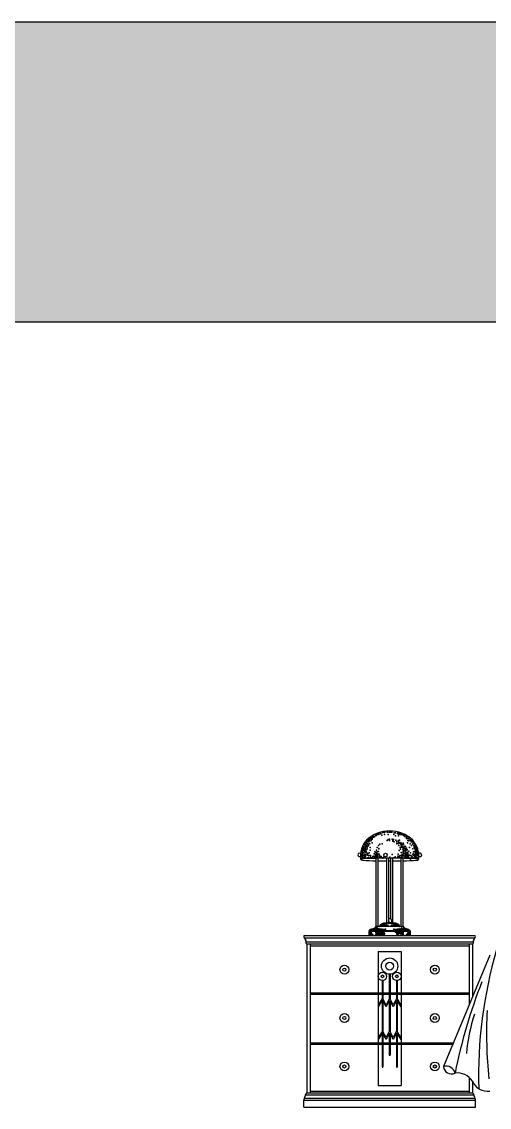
# Model space of a CAD drawing. Header units: millimetres. Extents: x 6388 to 59789, y -18725 to 8137.
# Drawn here: x 14278 to 15911, y 4348 to 8137 of the extents above; entities that cross this region are included whole.
import ezdxf

# ---------------------------------------------------------------- set-up
doc = ezdxf.new("R2010")
doc.units = ezdxf.units.MM
doc.layers.add('www.cad-blocks.net', color=7, linetype='Continuous')

# ---------------------------------------------------------------- blocks, each defined once
blk = doc.blocks.new('A$C6FB662AA')
for p, q in [((252.8, 630.7), (252.8, 869)), ((260.1, 630.7), (260.1, 869.2)), ((289.8, 643.4), (289.8, 869.6)), ((297, 644.4), (297, 869.7)), ((304, 657.3), (304, 869.7)), ((311.2, 644.3), (311.2, 869.6)), ((340, 630.7), (340, 869.2)), ((347.2, 630.7), (347.2, 869)), ((227.6, 614.6), (372.4, 614.6)), ((229.4, 617.1), (370.6, 617.1)), ((2.9, 600), (597.2, 600)), ((2.9, 591), (597.2, 591)), ((8.1, 578), (592, 578)), ((10.4, 570), (10.4, 50)), ((10.4, 570), (589.7, 570)), ((22.4, 570), (22.4, 50)), ((577.7, 570), (577.7, 357)), ((589.7, 570), (589.7, 385.8)), ((22.4, 563.5), (577.7, 563.5)), ((260, 543.5), (340, 543.5)), ((260, 543.5), (260, 399.5)), ((340, 543.5), (340, 399.5)), ((650.2, 531), (488.2, 142.3)), ((298.7, 464.1), (298.7, 399.5)), ((301.7, 464.1), (301.7, 399.5)), ((273.4, 442.2), (273.4, 399.5)), ((276.4, 442.2), (276.4, 399.5)), ((323.8, 442.2), (323.8, 399.5)), ((326.8, 442.2), (326.8, 399.5)), ((22.4, 399.5), (577.7, 399.5)), ((22.4, 394.5), (577.7, 394.5)), ((260, 394.5), (260, 225.5)), ((273.4, 379.3), (260, 356.9)), ((273.4, 394.5), (273.4, 379.3)), ((276.4, 394.5), (276.4, 378.6)), ((298.7, 394.5), (298.7, 378.9)), ((301.7, 394.5), (301.7, 378.6)), ((323.8, 394.5), (323.8, 378.9)), ((326.8, 394.5), (326.8, 379.1)), ((340, 356.9), (326.8, 379.1)), ((340, 394.5), (340, 225.5)), ((273.4, 373.4), (260, 351.1)), ((273.4, 373.4), (273.4, 264.9)), ((287.5, 356.8), (276.4, 378.6)), ((276.4, 372), (276.4, 265)), ((287.5, 350.2), (276.4, 372)), ((298.7, 378.9), (287.5, 356.8)), ((298.7, 372.2), (287.5, 350.2)), ((298.7, 372.2), (298.7, 265.3)), ((312.7, 357), (301.7, 378.6)), ((301.7, 372), (301.7, 265)), ((312.7, 350.4), (301.7, 372)), ((323.8, 378.9), (312.7, 357)), ((323.8, 372.2), (312.7, 350.4)), ((323.8, 372.2), (323.8, 265.3)), ((326.8, 373.2), (326.8, 264.7)), ((340, 351.1), (326.8, 373.2)), ((298.7, 265.3), (287.5, 243.2)), ((323.8, 265.3), (312.7, 243.4)), ((273.4, 264.9), (260, 242.6)), ((273.4, 259.1), (260, 236.7)), ((273.4, 259.1), (273.4, 225.5)), ((287.5, 243.2), (276.4, 265)), ((287.5, 236.6), (276.4, 258.4)), ((276.4, 258.4), (276.4, 225.5)), ((298.7, 258.6), (287.5, 236.6)), ((298.7, 258.6), (298.7, 225.5)), ((312.7, 243.4), (301.7, 265)), ((312.7, 236.8), (301.7, 258.4)), ((301.7, 258.4), (301.7, 225.5)), ((323.8, 258.6), (312.7, 236.8)), ((323.8, 258.6), (323.8, 225.5)), ((340, 242.6), (326.8, 264.7)), ((340, 236.7), (326.8, 258.9)), ((326.8, 258.9), (326.8, 225.5)), ((22.4, 225.5), (522.9, 225.5)), ((22.4, 220.5), (522.9, 220.5)), ((260, 220.5), (260, 76.5)), ((273.4, 220.5), (273.4, 140.5)), ((276.4, 220.5), (276.4, 140.5)), ((298.7, 220.5), (298.7, 181.9)), ((301.7, 220.5), (301.7, 181.9)), ((323.8, 220.5), (323.8, 140.5)), ((326.8, 220.5), (326.8, 140.5)), ((340, 220.5), (340, 76.5)), ((298.7, 181.9), (301.7, 181.9)), ((273.4, 140.5), (276.4, 140.5)), ((323.8, 140.5), (326.8, 140.5)), ((260, 76.5), (340, 76.5)), ((577.7, 104.4), (577.7, 50)), ((589.7, 90.6), (589.7, 50)), ((6.4, 43.6), (593.6, 43.4)), ((10.4, 50), (589.7, 50)), ((22.4, 56.5), (577.7, 56.5)), ((0, 0), (0, 24.6)), ((0, 24.6), (600, 24.6)), ((0, 0), (600, 0)), ((2.5, 31.8), (597.6, 31.8)), ((600, 0), (600, 24.6))]:
    blk.add_line(p, q)
for points in [[(401.3, 866.4, 0.211623), (380.6, 932.5, 0.394402), (219.4, 932.5, 0.211623), (198.8, 866.4)], [(198.8, 866.4, 0.261126), (205.2, 862.1, 0.006576), (252.8, 860.2, 0.006576)], [(260.1, 860, 0.004096), (289.8, 859.6, 0.004096)], [(297, 859.6, 0.000961), (304, 859.6, 0.000961)], [(311.2, 859.6, 0.003969), (340, 860, 0.003969)], [(347.2, 860.2, 0.006413), (393.7, 862, 0.32566), (401.3, 866.4)], [(336.2, 630.7, 0.279541), (318, 642.8, 0.105641), (282, 642.8, 0.279541), (263.9, 630.7)]]:
    blk.add_lwpolyline(points, format="xyb")
blk.add_lwpolyline([(251.5, 630.7, -0.183308), (241.2, 622.5, 0.257824), (227.6, 614.6), (227.6, 600), (372.4, 600), (372.4, 614.6, 0.257824), (358.9, 622.5, -0.183308), (348.6, 630.7)], format="xyb", close=True)
for centre, radius in [((285.5, 880.8), 6.14), ((142.1, 480.5), 15.5), ((300.1, 492.6), 28.5), ((300.1, 492.6), 13.5), ((458, 480.5), 15.5), ((142.1, 480.5), 5.48), ((274.8, 457), 14.8), ((274.8, 457), 4.81), ((325.2, 457), 14.8), ((325.2, 457), 4.81), ((458, 480.5), 5.48), ((142.1, 311.5), 15.5), ((142.1, 311.5), 5.48), ((458, 311.5), 15.5), ((458, 311.5), 5.48), ((142.1, 142.5), 15.5), ((458, 142.5), 15.5), ((142.1, 142.5), 5.48), ((458, 142.5), 5.48)]:
    blk.add_circle(centre, radius)
for centre, radius, start, end in [((195, 880.8), 6.14, 48.4769, 302.4515), ((405.9, 880.8), 6.14, 228.3431, 140.6334), ((300, -690.4), 1560, 86.2788, 93.7212), ((299.9, 650.8), 7.71, 306.7619, 112.3349), ((4.9, 595.5), 4.94, 114.8425, 245.1569), ((12.2, 592.2), 9.43, 187.0747, 232.7192), ((1.4, 579.9), 7, 343.8008, 42.7447), ((13, 575.1), 5.7, 149.1477, 242.6747), ((587.1, 575.1), 5.7, 297.3253, 30.8523), ((598.7, 579.9), 7, 137.2553, 196.1992), ((587.8, 592.2), 9.43, 307.2808, 352.9253), ((595.1, 595.5), 4.94, 294.8431, 65.1575), ((2193, 107.7), 1582.5, 163.7715, 181.5613), ((2440.6, -270.3), 1951.6, 158.718, 168.4753), ((1200.9, 130.6), 635.3, 162.1945, 174.8748), ((2238.1, 257.9), 1599.6, 177.1464, 185.6749), ((515.6, 143.9), 27.5, 183.2545, 297.7432), ((497.4, 111.6), 32, 14.4349, 105.4836), ((535.8, 56), 64, 32.8674, 96.6512), ((641.6, 112.1), 56.2, 202.3637, 278.5831), ((8.5, 32.9), 6.08, 122.474, 190.4208), ((0.4, 42), 6.25, 320.4805, 14.2038), ((12.5, 44.2), 6.16, 110.6989, 186.1906), ((587.5, 44.2), 6.16, 353.8094, 69.3011), ((599.7, 42), 6.25, 165.7962, 219.5195), ((591.6, 32.9), 6.08, 349.5792, 57.526), ((5.9, 26.6), 6.26, 123.5163, 199.3359), ((594.1, 26.6), 6.26, 340.6641, 56.4837)]:
    blk.add_arc(centre, radius, start, end)
for p in [(250.1, 948.2), (253.2, 948.7), (256.3, 951.9), (257.5, 955.6), (259.6, 951.5), (260, 951.9), (262.5, 953.2), (267.4, 954.4), (269.7, 956.1), (272.4, 949.7), (275.2, 958.8), (280.7, 958.8), (281.6, 952.4), (283.4, 959.7), (291.7, 960.6), (293.5, 960.6), (294.4, 952.4), (299, 960.6), (302.6, 959.7), (304.5, 960.6), (308.1, 959.7), (314.5, 952.4), (316.4, 957.9), (320, 957.9), (327.4, 956.1), (328.1, 958.1), (330.6, 956.9), (331.9, 953.3), (335.6, 953.2), (336.8, 955.6), (338.1, 951.9), (341.8, 951.9), (344.3, 951.9), (348, 950.7), (348.4, 948.7), (350.5, 948.2), (212, 916.7), (212.9, 916), (214.1, 911.1), (214.1, 909.8), (214.8, 911.2), (215.4, 918.5), (216.6, 922.2), (216.6, 912.2), (217.5, 922.2), (218.4, 923.1), (220.2, 926.8), (220.2, 918.6), (220.3, 912.3), (221.6, 921), (223.9, 928.6), (224, 911.1), (225.3, 918.5), (225.7, 913.1), (226.5, 932.1), (226.7, 931.4), (226.7, 926.8), (227.6, 935), (227.6, 931.4), (229, 928.4), (230.2, 935.8), (230.2, 929.6), (230.2, 921), (230.3, 919.5), (233.1, 939.6), (234.9, 944.2), (234.9, 929.5), (235.2, 940.8), (235.2, 934.6), (235.2, 932.1), (238.6, 937.8), (238.9, 935.8), (239.5, 923.1), (240.2, 942), (241.3, 945.1), (241.4, 943.3), (242.6, 944.5), (243.9, 943.3), (246.8, 944.2), (261.2, 913.5), (266.2, 918.5), (273.6, 919.7), (291, 930.9), (294.7, 934.6), (299.6, 935.8), (299.6, 930.9), (308.3, 935.8), (310.8, 932.1), (310.8, 928.4), (312, 930.9), (313.3, 934.6), (316.4, 925.9), (321, 946.9), (321.9, 932.1), (325.5, 927.7), (325.5, 921.3), (325.7, 927.2), (325.7, 919.7), (330.6, 930.9), (330.6, 921), (331, 946.9), (331, 925), (331.9, 913.5), (331.9, 913.1), (333.8, 922.2), (334.7, 932.3), (335.6, 924), (337.4, 921.3), (338.3, 921.3), (339.3, 916), (340.2, 915.8), (341.8, 922.2), (341.8, 909.8), (343.8, 915.8), (345.7, 910.3), (347.5, 921.3), (347.5, 916.7), (348, 917.3), (351.7, 947), (353, 911.2), (354.8, 944.2), (355.7, 910.3), (359.1, 938.3), (360.3, 945.1), (360.4, 942), (362.2, 923.1), (363.1, 937.8), (364.1, 930.9), (366.6, 937.1), (366.7, 944.2), (366.7, 929.5), (368.6, 939.6), (371.3, 919.5), (371.5, 933.3), (374.1, 935), (374.1, 931.4), (375, 931.4), (375, 926.8), (375.9, 913.1), (377.7, 928.6), (379, 925.9), (381.4, 926.8), (381.4, 919.7), (381.4, 918.6), (383.2, 923.1), (384.1, 922.2), (385, 912.2), (386.4, 914.8), (386.9, 911.2), (388.9, 916), (389.6, 916.7), (201, 884.7), (201, 878.3), (201, 874.7), (201.7, 882.6), (201.9, 891.1), (201.9, 883.8), (202.8, 878.3), (203.8, 890.2), (203.8, 883.8), (204.2, 895), (204.2, 876.4), (205.6, 884.7), (205.6, 878.3), (206.5, 900.3), (206.5, 897.5), (206.5, 894.8), (206.5, 890.2), (206.5, 878.3), (206.7, 903.6), (207.9, 902.4), (207.9, 896.2), (208.3, 908.5), (209.3, 888.4), (209.3, 880.1), (209.3, 872.8), (210.2, 903.9), (210.2, 897.5), (210.4, 902.4), (211.1, 895.7), (211.6, 904.9), (211.6, 880.1), (212.9, 891.3), (212.9, 883.8), (212.9, 875.2), (213.8, 882), (214.1, 902.4), (214.1, 898.7), (214.1, 893.7), (214.1, 883.8), (214.1, 871.4), (214.8, 903.9), (214.8, 871.9), (215.4, 907.3), (215.4, 876.4), (216.6, 892), (216.6, 890), (216.6, 880.1), (216.6, 878.3), (218.4, 892), (219.1, 901.2), (219.1, 898.7), (219.1, 888.8), (221.2, 902.1), (221.2, 882.9), (221.6, 907.3), (224, 886.3), (224, 880.1), (226.7, 871.9), (227.6, 878.3), (228.5, 888.4), (231.5, 897.4), (232.1, 906.7), (232.7, 878.9), (232.7, 872.7), (238.9, 871.4), (241.4, 875.2), (245.1, 876.4), (246.3, 885.1), (246.3, 872.7), (248.8, 891.3), (250.1, 881.3), (250.1, 876.4), (251.3, 887.5), (251.3, 876.4), (251.3, 871.4), (252.5, 890), (252.5, 887.5), (252.5, 882.6), (252.5, 882.6), (252.5, 878.9), (252.5, 876.4), (253.8, 897.4), (255, 877.6), (255, 876.4), (256.3, 906.1), (257.5, 891.3), (257.5, 885.1), (257.5, 881.3), (257.5, 877.6), (257.5, 872.7), (258.7, 876.4), (261.2, 892.5), (261.2, 883.8), (262.5, 903.6), (262.5, 902.4), (263.7, 883.8), (264.9, 877.6), (264.9, 872.7), (266.2, 873.9), (267.4, 876.4), (269.9, 875.2), (269.9, 873.9), (279.8, 873.9), (289.8, 876.5), (300.8, 872.8), (309.1, 882), (319.1, 873.7), (328.3, 876.5), (328.3, 871.9), (330.1, 882.9), (331.9, 873.9), (333.1, 876.4), (333.8, 896.6), (335.6, 871.9), (336.5, 878.3), (336.8, 906.1), (337.4, 901.2), (340.2, 889.3), (341.1, 872.8), (341.8, 878.9), (342, 907.6), (342, 873.7), (343.8, 883.8), (344.3, 907.3), (345.7, 901.2), (345.7, 872.8), (346.7, 902.4), (346.7, 893.7), (346.7, 888.8), (346.7, 883.8), (347.5, 893), (347.5, 878.3), (348, 897.4), (348.4, 906.7), (349.2, 907.3), (349.3, 903.9), (349.3, 895.7), (349.3, 886.5), (350.5, 885.1), (352.1, 876.5), (353, 904.8), (353, 896.6), (353.9, 898.4), (353.9, 879.2), (353.9, 872.8), (354.2, 885.1), (354.8, 892), (355.7, 897.5), (356.6, 877.6), (356.7, 899.4), (356.7, 872.8), (357.6, 887.5), (358.5, 904.8), (358.5, 882), (359.4, 889.3), (359.4, 879.2), (360.3, 875.6), (360.4, 897.4), (361.2, 898.4), (361.2, 890.2), (362.2, 882.9), (362.2, 874.7), (362.8, 887.5), (364, 887.5), (364, 885.6), (364, 871.9), (365.3, 878.9), (365.3, 876.4), (366.6, 871.4), (366.7, 880.1), (367.6, 893.9), (367.6, 879.2), (369, 880.1), (369.5, 906.7), (373.1, 888.4), (374.1, 878.3), (375, 871.9), (379, 876.4), (380.5, 902.1), (380.5, 882.9), (383.2, 892), (383.9, 885.1), (385, 892), (385, 878.3), (385.2, 906.1), (385.2, 891.3), (386.4, 880.1), (386.4, 876.4), (386.9, 903.9), (386.9, 871.9), (387.6, 872.7), (387.8, 882), (388.9, 904.9), (388.9, 899.9), (388.9, 898.7), (390.1, 908.6), (390.1, 893.7), (390.1, 890), (390.1, 885.1), (390.1, 875.2), (390.5, 895.7), (391.5, 903.9), (391.5, 897.5), (392.4, 888.4), (392.4, 880.1), (392.4, 872.8), (392.6, 904.9), (392.6, 882.6), (392.6, 881.3), (393.3, 908.5), (395.1, 900.3), (395.1, 897.5), (395.1, 894.8), (395.1, 890.2), (395.1, 878.3), (396, 884.7), (396, 878.3), (397.9, 890.2), (397.9, 883.8), (398.8, 878.3), (399.7, 891.1), (399.7, 883.8), (400.6, 884.7), (400.6, 878.3), (400.6, 874.7), (201, 871), (201, 867.3), (204.7, 871), (204.7, 868.3), (205.6, 871), (208.3, 871), (208.3, 870.1), (210.2, 869.2), (221.2, 870.1), (266.2, 870.2), (273.6, 870.2), (276.1, 869), (314.5, 871), (331.9, 870.1), (359.4, 871), (364.9, 871), (366.7, 871), (372.8, 866.5), (380.5, 870.1), (381.4, 870.2), (391.5, 869.2), (393.3, 871), (393.3, 870.1), (396, 871), (396.9, 871), (396.9, 868.3), (400.6, 871), (400.6, 867.3), (300.1, 644.8), (228.7, 613.1), (228.7, 606.4), (229, 613.6), (229, 609.9), (229, 608.1), (229.3, 611.6), (229.3, 611.3), (229.6, 607.8), (229.6, 606.4), (230.5, 610.4), (232.2, 608.7), (232.5, 612.5), (234.9, 609.6), (235.5, 609.5), (236, 618), (236.6, 618.9), (237.8, 619.5), (237.8, 618.3), (238.1, 619.2), (239.2, 618.3), (239.5, 620), (239.8, 620.3), (240.7, 620.6), (240.7, 620.6), (241, 618.3), (241.3, 619.5), (241.8, 620.9), (243.3, 618.9), (243.6, 620), (244.8, 622.1), (245, 622.1), (245.6, 620.9), (245.9, 621.2), (246.2, 622.1), (247.1, 622.7), (247.1, 622.4), (247.1, 621.2), (249.1, 625), (249.7, 624.4), (249.7, 623.5), (250, 625), (250.3, 620.3), (250.6, 625), (251.6, 610.5), (251.7, 620.9), (252, 629.6), (252, 622.4), (252.3, 629.6), (252.3, 618.9), (253.1, 608), (253.2, 629.3), (253.5, 629.6), (253.5, 618.3), (253.8, 623.2), (253.8, 622.1), (253.8, 621.5), (253.8, 618.9), (254.4, 623.5), (254.9, 628.2), (254.9, 620.6), (255.2, 629.6), (255.2, 622.9), (255.5, 629.1), (255.5, 628.5), (255.8, 626.1), (255.8, 611.9), (256.1, 629.3), (256.1, 621.8), (256.4, 623.8), (256.7, 622.4), (257, 629.1), (257, 623.8), (257, 620.6), (257, 608.7), (257.3, 621.8), (257.3, 619.7), (257.3, 618.3), (257.6, 620.6), (257.6, 609.9), (257.9, 621.8), (258.1, 629.6), (259, 623.2), (259.3, 618.9), (259.3, 618.6), (259.6, 610.7), (259.9, 620), (260.2, 619.2), (260.5, 619.7), (260.5, 607.2), (261.9, 619.2), (261.9, 618.3), (261.9, 618), (261.9, 618), (262.5, 619.2), (262.5, 618.9), (262.5, 617.7), (262.7, 623.1), (262.8, 617.4), (262.8, 606.4), (264.5, 619.7), (264.5, 617.4), (264.5, 617.1), (264.5, 608.1), (264.8, 617.7), (265.4, 632.2), (265.7, 631.1), (265.7, 622.1), (265.7, 617.7), (266, 608.4), (266.6, 632.2), (266.6, 632), (267.2, 632.8), (267.2, 618.6), (267.5, 608.7), (267.7, 633.4), (268, 635.7), (268, 632), (268.3, 634.6), (268.3, 633.7), (268.3, 607.8), (268.6, 609.3), (268.8, 621.1), (269.2, 635.7), (269.2, 634), (270.1, 609.6), (270.7, 637.5), (270.7, 636.3), (270.7, 607.5), (270.8, 619.1), (271.2, 636.9), (271.2, 635.2), (271.2, 633.1), (271.2, 617.1), (271.8, 636), (271.8, 635.7), (271.8, 635.2), (271.8, 635.2), (272.3, 621.1), (272.3, 620.1), (272.4, 636), (272.7, 637.5), (272.7, 635.4), (273, 638.6), (273, 635.4), (273.3, 607), (273.6, 639.5), (273.6, 635.4), (273.6, 610.4), (273.9, 638.6), (273.9, 606.7), (274.2, 634.6), (274.4, 633.7), (274.7, 639.8), (274.7, 639.5), (274.7, 639.2), (274.7, 635.2), (274.8, 617.6), (275.3, 612.2), (275.6, 610.7), (276.2, 640.7), (276.3, 620.1), (276.5, 640.1), (276.5, 634.9), (276.8, 634), (277.1, 641), (277.4, 620.6), (277.4, 609), (277.9, 634.6), (278.2, 641.3), (278.4, 619.1), (278.5, 640.1), (278.5, 634.9), (279.4, 642.1), (279.9, 619.1), (279.9, 611.5), (280, 640.7), (280, 640.1), (280, 633.4), (280.3, 642.1), (280.6, 641.6), (280.8, 634.9), (281.1, 634.3), (281.4, 642.1), (281.4, 620.6), (281.7, 641.3), (281.9, 606.5), (282, 634.9), (282.3, 642.4), (282.6, 641.8), (283.2, 641.3), (283.5, 640.1), (283.9, 618.1), (284, 634.6), (284, 633.4), (284.3, 642.1), (285.9, 621.6), (286.1, 642.4), (286.1, 641.3), (286.4, 642.4), (287.3, 642.4), (287.5, 634), (287.8, 639.8), (287.8, 635.2), (288.7, 642.4), (289.3, 642.4), (290.2, 642.4), (290.5, 634.9), (293.7, 635.4), (296.3, 643), (296.6, 643.6), (298, 642.7), (299.2, 643), (299.5, 643.9), (300.1, 643), (300.4, 643.9), (300.6, 643.9), (301.8, 643), (302.4, 643.6), (302.7, 643.9), (302.7, 643.9), (303.8, 643.9), (303.8, 643), (304.1, 643.3), (304.7, 643.9), (305.6, 643.6), (306.2, 643.6), (306.4, 635.4), (306.4, 635.4), (306.8, 643), (308.5, 643.3), (309.6, 634.9), (309.9, 642.4), (310.8, 642.4), (311.3, 642.4), (312.2, 639.8), (312.2, 635.2), (312.5, 634), (312.8, 642.4), (313.7, 642.4), (314, 642.4), (314, 641.3), (314.1, 621.6), (315.7, 642.1), (316, 634.6), (316, 633.4), (316.1, 618.1), (316.6, 640.1), (316.9, 641.3), (317.5, 641.8), (317.8, 642.4), (318, 634.9), (318.3, 641.3), (318.6, 642.1), (318.7, 620.6), (318.9, 634.3), (319.2, 634.9), (319.5, 641.6), (319.8, 642.1), (320.1, 640.7), (320.1, 640.1), (320.1, 633.4), (320.2, 619.1), (320.2, 611.5), (320.7, 642.1), (321.5, 640.1), (321.5, 634.9), (321.7, 619.1), (321.8, 641.3), (322.1, 634.6), (322.7, 620.6), (323.3, 634), (323.6, 634.9), (323.7, 620.1), (324.4, 610.7), (324.7, 612.2), (325.2, 617.6), (325.2, 606.5), (325.3, 635.2), (325.6, 633.7), (325.9, 634.6), (326.5, 635.4), (326.5, 610.4), (327.1, 635.4), (327.4, 637.5), (327.4, 635.4), (327.6, 636), (327.7, 621.1), (327.7, 620.1), (328.2, 636), (328.2, 635.7), (328.2, 635.2), (328.2, 635.2), (328.8, 636.9), (328.8, 635.2), (328.8, 633.1), (328.8, 617.1), (329.3, 619.1), (329.4, 637.5), (329.4, 636.3), (329.4, 607.5), (329.8, 609), (330, 609.6), (330.8, 635.7), (330.8, 634), (331.3, 621.1), (331.4, 609.3), (331.7, 634.6), (331.7, 633.7), (331.7, 607.8), (332, 635.7), (332, 632), (332.3, 633.4), (332.6, 608.7), (332.9, 632.8), (332.9, 618.6), (333.3, 606.7), (333.5, 632.2), (333.5, 632), (333.9, 607), (334.1, 608.4), (334.3, 631.1), (334.3, 622.1), (334.3, 617.7), (334.6, 632.2), (335.2, 617.7), (335.5, 619.7), (335.5, 617.4), (335.5, 617.1), (335.5, 608.1), (337.3, 623.1), (337.3, 617.4), (337.3, 609.3), (337.3, 606.4), (337.5, 619.2), (337.5, 618.9), (337.5, 617.7), (338.1, 619.2), (338.1, 618.3), (338.1, 618), (338.1, 618), (339.6, 619.7), (339.6, 607.2), (339.9, 619.2), (340.2, 620), (340.5, 610.7), (340.7, 618.9), (340.7, 618.6), (341, 623.2), (341.9, 629.6), (342.2, 621.8), (342.5, 620.6), (342.5, 609.9), (342.8, 621.8), (342.8, 619.7), (342.8, 618.3), (343.1, 623.8), (343.1, 620.6), (343.1, 608.7), (343.4, 622.4), (343.7, 623.8), (343.9, 621.8), (344.2, 611.9), (345.1, 620.6), (345.2, 608), (345.7, 623.5), (346.3, 622.1), (346.3, 621.5), (346.3, 618.9), (346.6, 618.3), (346.7, 610.5), (347.7, 618.9), (348, 622.4), (348.3, 620.9), (349.5, 625), (349.8, 625.3), (349.8, 620.3), (350.1, 625), (350.4, 624.4), (350.4, 623.5), (350.9, 625), (351.8, 624.4), (351.8, 623.5), (353, 622.7), (353, 622.4), (353, 621.2), (353.8, 622.1), (354.1, 621.2), (354.4, 620.9), (355, 622.1), (355.3, 622.1), (356.5, 620), (356.8, 618.9), (358.2, 620.9), (358.8, 619.5), (359.1, 618.3), (359.4, 620.6), (359.4, 620.6), (360.2, 620.3), (360.5, 620), (360.8, 618.3), (362, 619.2), (362.3, 619.5), (362.3, 618.3), (363.5, 618.9), (364, 618), (364.6, 609.5), (365.2, 609.6), (367.5, 612.5), (367.8, 608.7), (369.6, 610.4), (370.4, 607.8), (370.4, 606.4), (370.7, 611.6), (370.7, 611.3), (371, 613.6), (371, 609.9), (371, 608.1), (371.3, 613.1), (371.3, 606.4), (228.7, 603.5), (228.7, 602), (228.7, 600.8), (229.3, 604.6), (229.3, 603.2), (229.3, 602.3), (229.6, 601.1), (230.5, 605.2), (231.9, 604.3), (232.2, 600.3), (233.7, 602.6), (234.6, 605.2), (236.5, 602.5), (238, 606), (238, 604.5), (238, 600.9), (239, 603), (241.5, 601.4), (251.1, 600.9), (253.1, 605), (254.1, 604.5), (254.1, 601.4), (257.6, 606.1), (257.6, 602.3), (257.6, 600.8), (258.1, 605.5), (259.9, 604), (259.9, 600.6), (262.5, 605.5), (262.5, 602.9), (262.8, 602.9), (264, 606.1), (264, 604.6), (264, 602.6), (264.8, 605.2), (264.8, 602.9), (266, 602), (266.6, 605.2), (266.6, 603.2), (268.9, 604.6), (269.8, 603.8), (269.8, 602.3), (270.1, 606.1), (270.4, 602.3), (270.4, 600.8), (270.7, 601.7), (272.4, 606.1), (272.4, 602.9), (272.4, 601.1), (274.7, 603.5), (274.7, 601.7), (277.9, 604.5), (278.9, 602), (281.4, 601.4), (282.4, 600.9), (324.7, 600.9), (325.8, 601.4), (328.3, 602), (329.3, 604.5), (330, 606.1), (334.7, 606.1), (336.1, 606.1), (340.2, 604), (340.2, 600.6), (341.9, 605.5), (342.5, 606.1), (342.5, 602.3), (342.5, 600.8), (345.9, 604.5), (345.9, 601.4), (346.9, 605), (349, 600.9), (358.5, 601.4), (361.1, 603), (362.1, 606), (362.1, 604.5), (362.1, 600.9), (363.6, 602.5), (365.5, 605.2), (366.4, 602.6), (367.8, 600.3), (368.1, 604.3), (369.6, 605.2), (370.4, 601.1), (370.7, 604.6), (370.7, 603.2), (370.7, 602.3), (371.3, 603.5), (371.3, 602), (371.3, 600.8)]:
    blk.add_point(p)
blk = doc.blocks.new('FORMAT')
at = {"true_color": 0x546d8e}
h = blk.add_hatch(color=155, dxfattribs=at)
h.set_gradient(color1=(68, 68, 68), color2=(84, 109, 142), tint=1)
h.paths.add_polyline_path([(10116.5, 8137.1), (10116.5, 7089.1), (59789.4, 7089.1), (59789.4, 8137.1)])
at = {"color": 155, "true_color": 0x546d8e}
for p, q in [((10116.5, 8137.1), (59789.4, 8137.1)), ((10116.5, 7089.1), (59789.4, 7089.1))]:
    blk.add_line(p, q, dxfattribs=at)

msp = doc.modelspace()

# ---------------------------------------------------------------- block references
msp.add_blockref('A$C6FB662AA', (15262.7, 4348.3))
at = {"layer": 'www.cad-blocks.net'}
msp.add_blockref('FORMAT', (0, 0), dxfattribs=at)

doc.saveas('drawing.dxf')
